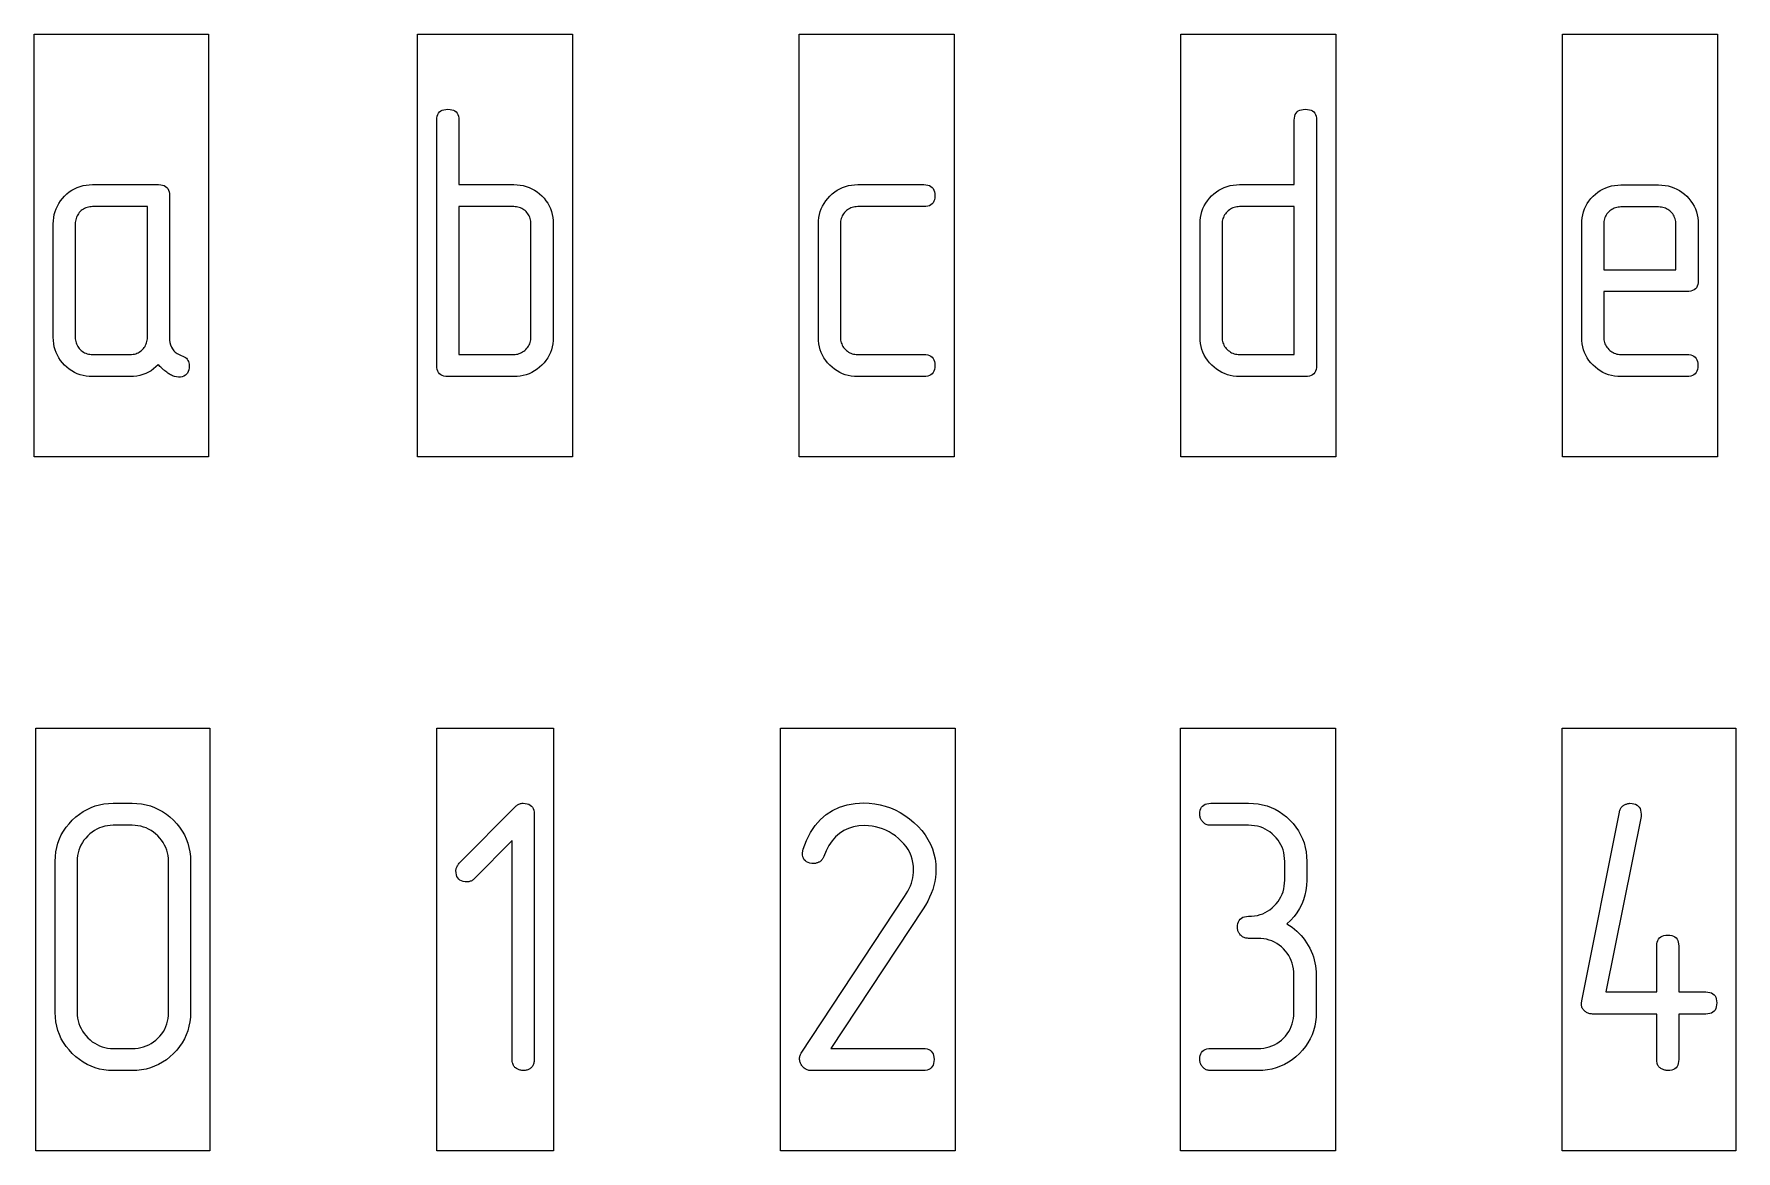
# Model space of a CAD drawing. Extents: x 0 to 347, y -110 to 9.
# Drawn here: x -0.1 to 44.18, y -74.3 to -45.25 of the extents above; entities that cross this region are included whole.
import ezdxf

# ---------------------------------------------------------------- set-up
doc = ezdxf.new("R2010")
doc.units = 0
for name, color, linetype in [('GOST_DIGIT', 3, 'CONTINUOUS'), ('GOST_FRAME', 4, 'CONTINUOUS'), ('GOST_LAT_LOW', 6, 'CONTINUOUS')]:
    doc.layers.add(name, color=color, linetype=linetype)

msp = doc.modelspace()

# ---------------------------------------------------------------- linework, layer by layer
at = {"layer": 'GOST_DIGIT'}
for points in [[(2.4502, -72.2126), (1.9601, -72.2126), (1.8373, -72.2082), (1.7181, -72.1949), (1.6025, -72.1726), (1.4904, -72.1415), (1.3819, -72.1015), (1.2769, -72.0527), (1.1755, -71.9949), (1.0777, -71.9282), (0.9835, -71.8527), (0.8929, -71.7683), (0.8084, -71.6776), (0.7329, -71.5834), (0.6662, -71.4856), (0.6085, -71.3842), (0.5596, -71.2793), (0.5196, -71.1708), (0.4885, -71.0587), (0.4663, -70.943), (0.4529, -70.8238), (0.4485, -70.701), (0.4485, -66.7724), (0.4529, -66.6481), (0.4663, -66.5276), (0.4885, -66.4109), (0.5196, -66.298), (0.5596, -66.189), (0.6085, -66.0837), (0.6662, -65.9823), (0.7329, -65.8847), (0.8084, -65.7909), (0.8929, -65.701), (0.9835, -65.6174), (1.0777, -65.5425), (1.1755, -65.4765), (1.2769, -65.4193), (1.3819, -65.3708), (1.4904, -65.3312), (1.6025, -65.3004), (1.7181, -65.2784), (1.8373, -65.2652), (1.9601, -65.2608), (2.4502, -65.2608), (2.5745, -65.2652), (2.6952, -65.2784), (2.8121, -65.3004), (2.9252, -65.3312), (3.0347, -65.3708), (3.1404, -65.4193), (3.2423, -65.4765), (3.3405, -65.5425), (3.435, -65.6174), (3.5257, -65.701), (3.6102, -65.7909), (3.6857, -65.8847), (3.7524, -65.9823), (3.8101, -66.0837), (3.859, -66.189), (3.899, -66.298), (3.9301, -66.4109), (3.9523, -66.5276), (3.9657, -66.6481), (3.9701, -66.7724), (3.9701, -70.701), (3.9657, -70.8253), (3.9523, -70.9458), (3.9301, -71.0625), (3.899, -71.1754), (3.859, -71.2845), (3.8101, -71.3897), (3.7524, -71.4911), (3.6857, -71.5887), (3.6102, -71.6825), (3.5257, -71.7724), (3.435, -71.8561), (3.3405, -71.9309), (3.2423, -71.9969), (3.1404, -72.0542), (3.0347, -72.1026), (2.9252, -72.1422), (2.8121, -72.173), (2.6952, -72.195), (2.5745, -72.2082)], [(12.6279, -72.2126), (12.6065, -72.212), (12.5854, -72.21), (12.5646, -72.2066), (12.5442, -72.202), (12.5241, -72.196), (12.5043, -72.1887), (12.4849, -72.1801), (12.4658, -72.1701), (12.447, -72.1588), (12.4286, -72.1462), (12.4112, -72.132), (12.3957, -72.1159), (12.382, -72.0981), (12.3701, -72.0784), (12.36, -72.0569), (12.3518, -72.0336), (12.3454, -72.0084), (12.3409, -71.9814), (12.3381, -71.9526), (12.3372, -71.9219), (12.3372, -66.2326), (11.3571, -67.2209), (11.3403, -67.2367), (11.3229, -67.2508), (11.3051, -67.2633), (11.2867, -67.2741), (11.2679, -67.2832), (11.2485, -67.2907), (11.2287, -67.2965), (11.2083, -67.3007), (11.1875, -67.3032), (11.1661, -67.304), (11.1109, -67.3011), (11.0615, -67.2924), (11.0179, -67.2778), (10.9801, -67.2575), (10.9481, -67.2313), (10.9219, -67.1993), (10.9016, -67.1615), (10.887, -67.1179), (10.8783, -67.0685), (10.8754, -67.0133), (10.8762, -66.9949), (10.8787, -66.9764), (10.8829, -66.9577), (10.8887, -66.9389), (10.8962, -66.9199), (10.9053, -66.9007), (10.9161, -66.8813), (10.9286, -66.8618), (10.9427, -66.8421), (10.9585, -66.8223), (12.4286, -65.3439), (12.4439, -65.3281), (12.4601, -65.314), (12.4772, -65.3015), (12.495, -65.2907), (12.5137, -65.2816), (12.5332, -65.2741), (12.5536, -65.2683), (12.5748, -65.2641), (12.5968, -65.2616), (12.6196, -65.2608), (12.6748, -65.2636), (12.7243, -65.2721), (12.7679, -65.2862), (12.8056, -65.306), (12.8376, -65.3314), (12.8638, -65.3625), (12.8841, -65.3992), (12.8987, -65.4415), (12.9074, -65.4895), (12.9103, -65.5432), (12.9103, -71.9219), (12.9095, -71.9495), (12.9071, -71.9757), (12.9032, -72.0007), (12.8977, -72.0243), (12.8906, -72.0465), (12.8819, -72.0674), (12.8716, -72.087), (12.8598, -72.1053), (12.8464, -72.1223), (12.8314, -72.1379), (12.8152, -72.1521), (12.798, -72.1648), (12.7799, -72.176), (12.761, -72.1857), (12.7411, -72.1939), (12.7203, -72.2007), (12.6985, -72.2059), (12.6759, -72.2096), (12.6524, -72.2119)], [(23.0299, -68.01), (20.6296, -71.6395), (23.0299, -71.6395), (23.0836, -71.6424), (23.1316, -71.6508), (23.1739, -71.665), (23.2106, -71.6847), (23.2417, -71.7101), (23.2671, -71.7412), (23.2869, -71.7779), (23.301, -71.8203), (23.3095, -71.8683), (23.3123, -71.9219), (23.3095, -71.9772), (23.301, -72.0266), (23.2869, -72.0702), (23.2671, -72.108), (23.2417, -72.14), (23.2106, -72.1661), (23.1739, -72.1865), (23.1316, -72.201), (23.0836, -72.2097), (23.0299, -72.2126), (20.098, -72.2126), (20.0766, -72.2117), (20.0556, -72.2088), (20.0351, -72.204), (20.015, -72.1973), (19.9952, -72.1887), (19.9759, -72.1782), (19.957, -72.1658), (19.9385, -72.1515), (19.9205, -72.1353), (19.9028, -72.1171), (19.8863, -72.0978), (19.8714, -72.0781), (19.8583, -72.0579), (19.847, -72.0374), (19.8374, -72.0164), (19.8296, -71.995), (19.8235, -71.9732), (19.8191, -71.951), (19.8165, -71.9284), (19.8156, -71.9053), (19.816, -71.8904), (19.8173, -71.8757), (19.8194, -71.8612), (19.8223, -71.8468), (19.826, -71.8326), (19.8306, -71.8186), (19.836, -71.8047), (19.8422, -71.791), (19.8493, -71.7775), (19.8571, -71.7641), (22.5482, -67.686), (22.5924, -67.6178), (22.6319, -67.5492), (22.6668, -67.4802), (22.697, -67.411), (22.7226, -67.3414), (22.7435, -67.2714), (22.7598, -67.2012), (22.7714, -67.1306), (22.7784, -67.0596), (22.7807, -66.9884), (22.7768, -66.8935), (22.765, -66.8017), (22.7452, -66.7128), (22.7176, -66.6269), (22.6821, -66.544), (22.6387, -66.4641), (22.5874, -66.3872), (22.5282, -66.3133), (22.4612, -66.2424), (22.3862, -66.1744), (22.3064, -66.1113), (22.2249, -66.0548), (22.1417, -66.005), (22.0566, -65.9618), (21.9699, -65.9252), (21.8814, -65.8953), (21.7912, -65.8721), (21.6992, -65.8555), (21.6054, -65.8455), (21.51, -65.8422), (21.3588, -65.8502), (21.2176, -65.8744), (21.0864, -65.9147), (20.9651, -65.9711), (20.8538, -66.0436), (20.7525, -66.1322), (20.6611, -66.237), (20.5797, -66.3578), (20.5083, -66.4948), (20.4468, -66.6478), (20.4399, -66.664), (20.4324, -66.6794), (20.4243, -66.6939), (20.4156, -66.7076), (20.4064, -66.7205), (20.3965, -66.7326), (20.3861, -66.7438), (20.3751, -66.7542), (20.3635, -66.7637), (20.3513, -66.7724), (20.3385, -66.7805), (20.3249, -66.788), (20.3106, -66.7951), (20.2955, -66.8017), (20.2797, -66.8077), (20.2631, -66.8133), (20.2458, -66.8184), (20.2277, -66.8229), (20.2089, -66.827), (20.1894, -66.8306), (20.1326, -66.8277), (20.0817, -66.8193), (20.0369, -66.8051), (19.998, -66.7854), (19.9651, -66.76), (19.9382, -66.7289), (19.9173, -66.6922), (19.9023, -66.6498), (19.8934, -66.6018), (19.8904, -66.5482), (19.907, -66.4568), (19.9975, -66.228), (20.103, -66.0233), (20.2234, -65.8426), (20.3588, -65.686), (20.5091, -65.5536), (20.6744, -65.4452), (20.8547, -65.3609), (21.0498, -65.3007), (21.26, -65.2645), (21.485, -65.2525), (21.6297, -65.2576), (21.7711, -65.2728), (21.9094, -65.2981), (22.0445, -65.3336), (22.1765, -65.3792), (22.3053, -65.4349), (22.431, -65.5007), (22.5535, -65.5767), (22.6728, -65.6629), (22.789, -65.7591), (22.8979, -65.8626), (22.9953, -65.9704), (23.0813, -66.0826), (23.1558, -66.199), (23.2189, -66.3198), (23.2704, -66.4449), (23.3105, -66.5743), (23.3392, -66.708), (23.3564, -66.846), (23.3621, -66.9884), (23.3588, -67.0913), (23.3488, -67.194), (23.3322, -67.2966), (23.309, -67.399), (23.2791, -67.5012), (23.2425, -67.6033), (23.1993, -67.7052), (23.1495, -67.807), (23.093, -67.9086)], [(31.7375, -72.2126), (30.5166, -72.2126), (30.4906, -72.2118), (30.4656, -72.2091), (30.4417, -72.2048), (30.4189, -72.1987), (30.3972, -72.1908), (30.3766, -72.1812), (30.357, -72.1699), (30.3385, -72.1568), (30.3211, -72.142), (30.3048, -72.1254), (30.2898, -72.1077), (30.2764, -72.0894), (30.2646, -72.0705), (30.2543, -72.051), (30.2456, -72.0309), (30.2385, -72.0103), (30.233, -71.9891), (30.2291, -71.9673), (30.2267, -71.9449), (30.2259, -71.9219), (30.2288, -71.8683), (30.2375, -71.8203), (30.2521, -71.7779), (30.2724, -71.7412), (30.2986, -71.7101), (30.3306, -71.6847), (30.3684, -71.665), (30.412, -71.6508), (30.4614, -71.6424), (30.5166, -71.6395), (31.7375, -71.6395), (31.816, -71.6368), (31.8919, -71.6287), (31.9652, -71.6152), (32.0359, -71.5963), (32.104, -71.5721), (32.1696, -71.5424), (32.2326, -71.5073), (32.293, -71.4668), (32.3509, -71.4209), (32.4061, -71.3696), (32.4574, -71.3143), (32.5033, -71.2565), (32.5438, -71.1961), (32.5789, -71.1331), (32.6086, -71.0675), (32.6329, -70.9993), (32.6518, -70.9286), (32.6653, -70.8553), (32.6734, -70.7794), (32.6761, -70.701), (32.6761, -69.7209), (32.6734, -69.6424), (32.6653, -69.5664), (32.6518, -69.4929), (32.6329, -69.4219), (32.6086, -69.3534), (32.5789, -69.2874), (32.5438, -69.2238), (32.5033, -69.1628), (32.4574, -69.1042), (32.4061, -69.0482), (32.3509, -68.9961), (32.293, -68.9495), (32.2326, -68.9084), (32.1696, -68.8728), (32.104, -68.8426), (32.0359, -68.8179), (31.9652, -68.7988), (31.8919, -68.785), (31.816, -68.7768), (31.7375, -68.7741), (31.4967, -68.7741), (31.4706, -68.7732), (31.4457, -68.7706), (31.4218, -68.7662), (31.399, -68.7601), (31.3773, -68.7523), (31.3566, -68.7427), (31.3371, -68.7314), (31.3186, -68.7183), (31.3012, -68.7034), (31.2849, -68.6869), (31.2699, -68.6692), (31.2565, -68.6512), (31.2446, -68.6327), (31.2344, -68.6138), (31.2257, -68.5945), (31.2186, -68.5748), (31.2131, -68.5546), (31.2091, -68.5341), (31.2068, -68.5131), (31.206, -68.4917), (31.2089, -68.4365), (31.2176, -68.387), (31.2321, -68.3434), (31.2525, -68.3056), (31.2787, -68.2737), (31.3106, -68.2475), (31.3484, -68.2272), (31.392, -68.2126), (31.4414, -68.2039), (31.4967, -68.201), (31.5751, -68.1983), (31.651, -68.1902), (31.7243, -68.1767), (31.795, -68.1578), (31.8632, -68.1335), (31.9287, -68.1038), (31.9917, -68.0687), (32.0522, -68.0282), (32.11, -67.9824), (32.1653, -67.9311), (32.2166, -67.8758), (32.2625, -67.8179), (32.3029, -67.7575), (32.338, -67.6945), (32.3677, -67.6289), (32.392, -67.5608), (32.4109, -67.4901), (32.4244, -67.4168), (32.4325, -67.3409), (32.4352, -67.2625), (32.4352, -66.7724), (32.4325, -66.694), (32.4244, -66.6181), (32.4109, -66.5448), (32.392, -66.4741), (32.3677, -66.4059), (32.338, -66.3404), (32.3029, -66.2774), (32.2625, -66.2169), (32.2166, -66.1591), (32.1653, -66.1038), (32.11, -66.0525), (32.0522, -66.0066), (31.9917, -65.9662), (31.9287, -65.9311), (31.8632, -65.9014), (31.795, -65.8771), (31.7243, -65.8582), (31.651, -65.8447), (31.5751, -65.8366), (31.4967, -65.8339), (30.5166, -65.8339), (30.4906, -65.833), (30.4656, -65.8304), (30.4417, -65.826), (30.4189, -65.8199), (30.3972, -65.8121), (30.3766, -65.8025), (30.357, -65.7912), (30.3385, -65.7781), (30.3211, -65.7632), (30.3048, -65.7467), (30.2898, -65.7289), (30.2764, -65.7106), (30.2646, -65.6917), (30.2543, -65.6723), (30.2456, -65.6522), (30.2385, -65.6316), (30.233, -65.6103), (30.2291, -65.5885), (30.2267, -65.5662), (30.2259, -65.5432), (30.2288, -65.4895), (30.2375, -65.4415), (30.2521, -65.3992), (30.2724, -65.3625), (30.2986, -65.3314), (30.3306, -65.306), (30.3684, -65.2862), (30.412, -65.2721), (30.4614, -65.2636), (30.5166, -65.2608), (31.4967, -65.2608), (31.6225, -65.2652), (31.7444, -65.2782), (31.8621, -65.3), (31.9757, -65.3306), (32.0853, -65.3698), (32.1909, -65.4178), (32.2923, -65.4745), (32.3897, -65.5399), (32.483, -65.614), (32.5723, -65.6968), (32.6551, -65.7861), (32.7292, -65.8794), (32.7946, -65.9768), (32.8513, -66.0782), (32.8993, -66.1838), (32.9385, -66.2934), (32.9691, -66.407), (32.9909, -66.5248), (33.0039, -66.6466), (33.0083, -66.7724), (33.0083, -67.2625), (33.0032, -67.3964), (32.9877, -67.5259), (32.962, -67.6509), (32.9259, -67.7714), (32.8796, -67.8875), (32.8229, -67.999), (32.756, -68.1061), (32.6787, -68.2086), (32.5912, -68.3067), (32.4934, -68.4003), (32.5617, -68.4418), (32.6272, -68.4865), (32.69, -68.5345), (32.7498, -68.5857), (32.8069, -68.6402), (32.8611, -68.6978), (32.9125, -68.7588), (32.9611, -68.8229), (33.0069, -68.8903), (33.0498, -68.961), (33.0893, -69.0336), (33.1246, -69.107), (33.1557, -69.1811), (33.1827, -69.256), (33.2056, -69.3316), (33.2243, -69.408), (33.2388, -69.4851), (33.2492, -69.563), (33.2554, -69.6416), (33.2575, -69.7209), (33.2575, -70.701), (33.2531, -70.8253), (33.2399, -70.9458), (33.2179, -71.0625), (33.187, -71.1754), (33.1474, -71.2845), (33.099, -71.3897), (33.0418, -71.4911), (32.9757, -71.5887), (32.9009, -71.6825), (32.8173, -71.7724), (32.7272, -71.8561), (32.6332, -71.9309), (32.5352, -71.9969), (32.4332, -72.0542), (32.3272, -72.1026), (32.2173, -72.1422), (32.1033, -72.173), (31.9854, -72.195), (31.8635, -72.2082)], [(43.3937, -70.7425), (42.6877, -70.7425), (42.6877, -71.9219), (42.6849, -71.9772), (42.6764, -72.0266), (42.6623, -72.0702), (42.6425, -72.108), (42.6171, -72.14), (42.586, -72.1661), (42.5493, -72.1865), (42.507, -72.201), (42.459, -72.2097), (42.4053, -72.2126), (42.3839, -72.212), (42.3628, -72.21), (42.342, -72.2066), (42.3216, -72.202), (42.3015, -72.196), (42.2817, -72.1887), (42.2623, -72.1801), (42.2432, -72.1701), (42.2244, -72.1588), (42.206, -72.1462), (42.1886, -72.132), (42.1731, -72.1159), (42.1594, -72.0981), (42.1475, -72.0784), (42.1375, -72.0569), (42.1292, -72.0336), (42.1228, -72.0084), (42.1183, -71.9814), (42.1155, -71.9526), (42.1146, -71.9219), (42.1146, -70.7425), (40.4452, -70.7425), (40.4206, -70.7417), (40.3968, -70.7392), (40.3738, -70.735), (40.3515, -70.7292), (40.3299, -70.7218), (40.3091, -70.7126), (40.2891, -70.7018), (40.2698, -70.6894), (40.2512, -70.6752), (40.2334, -70.6595), (40.2169, -70.6425), (40.2023, -70.6249), (40.1897, -70.6066), (40.1789, -70.5877), (40.1701, -70.5681), (40.1631, -70.5478), (40.1581, -70.5269), (40.155, -70.5053), (40.1538, -70.4831), (40.1545, -70.4601), (40.1628, -70.402), (41.1429, -65.4934), (41.1484, -65.4692), (41.155, -65.4465), (41.1627, -65.4253), (41.1714, -65.4056), (41.1813, -65.3875), (41.1922, -65.3708), (41.2042, -65.3556), (41.2173, -65.3419), (41.2314, -65.3297), (41.2467, -65.3189), (41.2626, -65.3094), (41.2787, -65.3007), (41.2951, -65.2928), (41.3118, -65.2857), (41.3287, -65.2795), (41.3458, -65.2741), (41.3632, -65.2695), (41.3809, -65.2658), (41.3988, -65.2629), (41.4169, -65.2608), (41.4722, -65.2636), (41.5216, -65.2721), (41.5652, -65.2862), (41.603, -65.306), (41.635, -65.3314), (41.6611, -65.3625), (41.6815, -65.3992), (41.696, -65.4415), (41.7047, -65.4895), (41.7076, -65.5432), (41.7076, -65.6013), (40.794, -70.1694), (42.1146, -70.1694), (42.1146, -68.9734), (42.1175, -68.9198), (42.1262, -68.8718), (42.1408, -68.8294), (42.1611, -68.7927), (42.1873, -68.7616), (42.2193, -68.7362), (42.2571, -68.7164), (42.3007, -68.7023), (42.3501, -68.6939), (42.4053, -68.691), (42.459, -68.6939), (42.507, -68.7023), (42.5493, -68.7164), (42.586, -68.7362), (42.6171, -68.7616), (42.6425, -68.7927), (42.6623, -68.8294), (42.6764, -68.8718), (42.6849, -68.9198), (42.6877, -68.9734), (42.6877, -70.1694), (43.3937, -70.1694), (43.4473, -70.1723), (43.4953, -70.1807), (43.5377, -70.1949), (43.5744, -70.2146), (43.6055, -70.24), (43.6309, -70.2711), (43.6507, -70.3078), (43.6648, -70.3502), (43.6733, -70.3982), (43.6761, -70.4518), (43.6733, -70.5071), (43.6648, -70.5565), (43.6507, -70.6001), (43.6309, -70.6379), (43.6055, -70.6699), (43.5744, -70.696), (43.5377, -70.7164), (43.4953, -70.7309), (43.4473, -70.7396)], [(3.397, -66.7724), (3.3942, -66.6955), (3.3859, -66.6209), (3.372, -66.5487), (3.3525, -66.4787), (3.3275, -66.4111), (3.2968, -66.3458), (3.2607, -66.2829), (3.2189, -66.2223), (3.1716, -66.164), (3.1188, -66.108), (3.062, -66.0559), (3.003, -66.0093), (2.9417, -65.9682), (2.8782, -65.9326), (2.8125, -65.9024), (2.7445, -65.8777), (2.6743, -65.8586), (2.6018, -65.8449), (2.5271, -65.8366), (2.4502, -65.8339), (1.9601, -65.8339), (1.8832, -65.8366), (1.8086, -65.8449), (1.7364, -65.8586), (1.6664, -65.8777), (1.5988, -65.9024), (1.5336, -65.9326), (1.4706, -65.9682), (1.41, -66.0093), (1.3517, -66.0559), (1.2957, -66.108), (1.2436, -66.164), (1.197, -66.2223), (1.1559, -66.2829), (1.1203, -66.3458), (1.0901, -66.4111), (1.0654, -66.4787), (1.0463, -66.5487), (1.0326, -66.6209), (1.0243, -66.6955), (1.0216, -66.7724), (1.0216, -70.701), (1.0244, -70.7764), (1.0327, -70.8497), (1.0466, -70.9209), (1.0661, -70.99), (1.0912, -71.0571), (1.1218, -71.1221), (1.1579, -71.185), (1.1997, -71.2458), (1.247, -71.3046), (1.2998, -71.3613), (1.3565, -71.4142), (1.4153, -71.4615), (1.4761, -71.5032), (1.539, -71.5394), (1.604, -71.57), (1.6711, -71.595), (1.7402, -71.6145), (1.8115, -71.6284), (1.8848, -71.6368), (1.9601, -71.6395), (2.4502, -71.6395), (2.5287, -71.6368), (2.6047, -71.6287), (2.6782, -71.6152), (2.7492, -71.5963), (2.8177, -71.5721), (2.8837, -71.5424), (2.9473, -71.5073), (3.0083, -71.4668), (3.0669, -71.4209), (3.1229, -71.3696), (3.175, -71.3143), (3.2216, -71.2565), (3.2627, -71.1961), (3.2983, -71.1331), (3.3285, -71.0675), (3.3532, -70.9993), (3.3723, -70.9286), (3.386, -70.8553), (3.3943, -70.7794), (3.397, -70.701)]]:
    msp.add_lwpolyline(points, close=True, dxfattribs=at)
at = {"layer": 'GOST_FRAME'}
for points in [[(-0.1013, -45.2511), (4.4369, -45.2511), (4.4369, -56.2511), (-0.1013, -56.2511)], [(9.8771, -45.2511), (13.9086, -45.2511), (13.9086, -56.2511), (9.8771, -56.2511)], [(19.8056, -45.2511), (23.8372, -45.2511), (23.8372, -56.2511), (19.8056, -56.2511)], [(29.7342, -45.2511), (33.7658, -45.2511), (33.7658, -56.2511), (29.7342, -56.2511)], [(39.6628, -45.2511), (43.6944, -45.2511), (43.6944, -56.2511), (39.6628, -56.2511)], [(-0.0515, -63.3043), (4.4701, -63.3043), (4.4701, -74.3043), (-0.0515, -74.3043)], [(10.3754, -63.3043), (13.4103, -63.3043), (13.4103, -74.3043), (10.3754, -74.3043)], [(19.3156, -63.3043), (23.8621, -63.3043), (23.8621, -74.3043), (19.3156, -74.3043)], [(29.7259, -63.3043), (33.7575, -63.3043), (33.7575, -74.3043), (29.7259, -74.3043)], [(39.6538, -63.3043), (44.1761, -63.3043), (44.1761, -74.3043), (39.6538, -74.3043)]]:
    msp.add_lwpolyline(points, close=True, dxfattribs=at)
at = {"layer": 'GOST_LAT_LOW'}
for points in [[(12.3787, -54.1595), (10.6678, -54.1595), (10.6125, -54.1566), (10.5631, -54.1478), (10.5195, -54.1333), (10.4817, -54.113), (10.4498, -54.0868), (10.4236, -54.0548), (10.4032, -54.017), (10.3887, -53.9734), (10.38, -53.924), (10.3771, -53.8688), (10.3771, -47.49), (10.38, -47.4364), (10.3887, -47.3884), (10.4032, -47.346), (10.4236, -47.3093), (10.4498, -47.2782), (10.4817, -47.2528), (10.5195, -47.2331), (10.5631, -47.2189), (10.6125, -47.2105), (10.6678, -47.2076), (10.7214, -47.2105), (10.7694, -47.2189), (10.8118, -47.2331), (10.8485, -47.2528), (10.8796, -47.2782), (10.905, -47.3093), (10.9248, -47.346), (10.9389, -47.3884), (10.9473, -47.4364), (10.9502, -47.49), (10.9502, -49.1678), (12.3787, -49.1678), (12.4638, -49.1707), (12.5462, -49.1796), (12.6259, -49.1943), (12.703, -49.215), (12.7774, -49.2415), (12.8492, -49.2739), (12.9183, -49.3123), (12.9847, -49.3565), (13.0485, -49.4066), (13.1096, -49.4626), (13.1664, -49.523), (13.2173, -49.586), (13.2621, -49.6519), (13.301, -49.7204), (13.3339, -49.7917), (13.3608, -49.8658), (13.3817, -49.9426), (13.3967, -50.0221), (13.4056, -50.1044), (13.4086, -50.1894), (13.4086, -53.1379), (13.4056, -53.2229), (13.3967, -53.3051), (13.3817, -53.3847), (13.3608, -53.4615), (13.3339, -53.5355), (13.301, -53.6068), (13.2621, -53.6754), (13.2173, -53.7412), (13.1664, -53.8043), (13.1096, -53.8646), (13.0485, -53.9206), (12.9847, -53.9708), (12.9183, -54.015), (12.8492, -54.0533), (12.7774, -54.0858), (12.703, -54.1123), (12.6259, -54.1329), (12.5462, -54.1477), (12.4638, -54.1565)], [(32.9751, -54.1595), (31.2641, -54.1595), (31.1806, -54.1565), (31.0995, -54.1475), (31.0208, -54.1326), (30.9445, -54.1116), (30.8706, -54.0847), (30.7992, -54.0518), (30.7301, -54.013), (30.6635, -53.9681), (30.5992, -53.9173), (30.5374, -53.8605), (30.4798, -53.7994), (30.4282, -53.7359), (30.3828, -53.6699), (30.3434, -53.6013), (30.31, -53.5303), (30.2827, -53.4568), (30.2615, -53.3808), (30.2463, -53.3023), (30.2373, -53.2213), (30.2342, -53.1379), (30.2342, -50.1894), (30.2372, -50.1044), (30.2462, -50.0221), (30.2611, -49.9426), (30.2821, -49.8658), (30.309, -49.7917), (30.3419, -49.7204), (30.3807, -49.6519), (30.4256, -49.586), (30.4764, -49.523), (30.5332, -49.4626), (30.5944, -49.4066), (30.6581, -49.3565), (30.7246, -49.3123), (30.7937, -49.2739), (30.8654, -49.2415), (30.9399, -49.215), (31.0169, -49.1943), (31.0967, -49.1796), (31.1791, -49.1707), (31.2641, -49.1678), (32.6844, -49.1678), (32.6844, -47.49), (32.6873, -47.4364), (32.696, -47.3884), (32.7105, -47.346), (32.7309, -47.3093), (32.7571, -47.2782), (32.789, -47.2528), (32.8268, -47.2331), (32.8704, -47.2189), (32.9199, -47.2105), (32.9751, -47.2076), (33.0303, -47.2105), (33.0797, -47.2189), (33.1233, -47.2331), (33.1611, -47.2528), (33.1931, -47.2782), (33.2193, -47.3093), (33.2396, -47.346), (33.2542, -47.3884), (33.2629, -47.4364), (33.2658, -47.49), (33.2658, -53.8688), (33.2629, -53.924), (33.2542, -53.9734), (33.2396, -54.017), (33.2193, -54.0548), (33.1931, -54.0868), (33.1611, -54.113), (33.1233, -54.1333), (33.0797, -54.1478), (33.0303, -54.1566)], [(3.6545, -54.1761), (3.5548, -54.1595), (3.5284, -54.1505), (3.5023, -54.1402), (3.4766, -54.1286), (3.4512, -54.1156), (3.4261, -54.1013), (3.4013, -54.0857), (3.3769, -54.0688), (3.3528, -54.0505), (3.3291, -54.0309), (3.3056, -54.01), (3.2934, -54.0024), (3.2801, -53.993), (3.2655, -53.9818), (3.2498, -53.9688), (3.233, -53.9539), (3.215, -53.9372), (3.1958, -53.9187), (3.1754, -53.8983), (3.1539, -53.8762), (3.1312, -53.8522), (3.0716, -53.9105), (3.009, -53.9628), (2.9434, -54.0089), (2.8748, -54.0488), (2.8032, -54.0826), (2.7286, -54.1103), (2.651, -54.1318), (2.5704, -54.1472), (2.4869, -54.1564), (2.4003, -54.1595), (1.4203, -54.1595), (1.3353, -54.1565), (1.253, -54.1477), (1.1735, -54.1329), (1.0967, -54.1123), (1.0226, -54.0858), (0.9513, -54.0533), (0.8828, -54.015), (0.8169, -53.9708), (0.7539, -53.9206), (0.6935, -53.8646), (0.6375, -53.8043), (0.5874, -53.7412), (0.5431, -53.6754), (0.5048, -53.6068), (0.4724, -53.5355), (0.4458, -53.4615), (0.4252, -53.3847), (0.4105, -53.3051), (0.4016, -53.2229), (0.3987, -53.1379), (0.3987, -50.1894), (0.4016, -50.1059), (0.4105, -50.0249), (0.4252, -49.9464), (0.4458, -49.8704), (0.4724, -49.7969), (0.5048, -49.7259), (0.5431, -49.6574), (0.5874, -49.5914), (0.6375, -49.5278), (0.6935, -49.4668), (0.7539, -49.41), (0.8169, -49.3591), (0.8828, -49.3143), (0.9513, -49.2754), (1.0226, -49.2425), (1.0967, -49.2156), (1.1735, -49.1947), (1.253, -49.1797), (1.3353, -49.1708), (1.4203, -49.1678), (3.1395, -49.1678), (3.1932, -49.1707), (3.2412, -49.1794), (3.2836, -49.1939), (3.3203, -49.2143), (3.3513, -49.2404), (3.3767, -49.2724), (3.3965, -49.3102), (3.4106, -49.3538), (3.4191, -49.4032), (3.4219, -49.4585), (3.4219, -53.1379), (3.425, -53.2099), (3.4342, -53.2764), (3.4496, -53.3375), (3.4711, -53.393), (3.4988, -53.4431), (3.5326, -53.4877), (3.5725, -53.5268), (3.6186, -53.5605), (3.6708, -53.5886), (3.7292, -53.6113), (3.7687, -53.6259), (3.804, -53.6432), (3.8351, -53.6631), (3.8621, -53.6857), (3.885, -53.711), (3.9037, -53.7389), (3.9182, -53.7694), (3.9286, -53.8027), (3.9348, -53.8385), (3.9369, -53.8771), (3.9341, -53.9339), (3.9256, -53.9847), (3.9115, -54.0296), (3.8917, -54.0684), (3.8663, -54.1013), (3.8352, -54.1282), (3.7985, -54.1492), (3.7561, -54.1641), (3.7081, -54.1731)], [(23.0465, -54.1595), (21.3272, -54.1595), (21.2422, -54.1565), (21.16, -54.1477), (21.0804, -54.1329), (21.0037, -54.1123), (20.9296, -54.0858), (20.8583, -54.0533), (20.7897, -54.015), (20.7239, -53.9708), (20.6608, -53.9206), (20.6005, -53.8646), (20.5445, -53.8043), (20.4944, -53.7412), (20.4501, -53.6754), (20.4118, -53.6068), (20.3794, -53.5355), (20.3528, -53.4615), (20.3322, -53.3847), (20.3174, -53.3051), (20.3086, -53.2229), (20.3056, -53.1379), (20.3056, -50.1894), (20.3086, -50.1059), (20.3176, -50.0249), (20.3326, -49.9464), (20.3535, -49.8704), (20.3804, -49.7969), (20.4133, -49.7259), (20.4522, -49.6574), (20.497, -49.5914), (20.5478, -49.5278), (20.6047, -49.4668), (20.6657, -49.41), (20.7292, -49.3591), (20.7953, -49.3143), (20.8638, -49.2754), (20.9348, -49.2425), (21.0083, -49.2156), (21.0843, -49.1947), (21.1628, -49.1797), (21.2438, -49.1708), (21.3272, -49.1678), (23.0465, -49.1678), (23.1017, -49.1707), (23.1512, -49.1794), (23.1948, -49.1939), (23.2326, -49.2143), (23.2645, -49.2404), (23.2907, -49.2724), (23.311, -49.3102), (23.3256, -49.3538), (23.3343, -49.4032), (23.3372, -49.4585), (23.3343, -49.5121), (23.3256, -49.5601), (23.311, -49.6025), (23.2907, -49.6392), (23.2645, -49.6703), (23.2326, -49.6957), (23.1948, -49.7154), (23.1512, -49.7296), (23.1017, -49.738), (23.0465, -49.7409), (21.3272, -49.7409), (21.2897, -49.7422), (21.2533, -49.746), (21.2182, -49.7525), (21.1844, -49.7615), (21.1518, -49.773), (21.1204, -49.7872), (21.0903, -49.8039), (21.0615, -49.8233), (21.0338, -49.8451), (21.0075, -49.8696), (20.983, -49.896), (20.9611, -49.9236), (20.9418, -49.9525), (20.9251, -49.9826), (20.9109, -50.0139), (20.8993, -50.0465), (20.8903, -50.0804), (20.8839, -50.1154), (20.88, -50.1518), (20.8787, -50.1894), (20.8787, -53.1379), (20.88, -53.1755), (20.8839, -53.2118), (20.8903, -53.2469), (20.8993, -53.2807), (20.9109, -53.3133), (20.9251, -53.3447), (20.9418, -53.3748), (20.9611, -53.4037), (20.983, -53.4313), (21.0075, -53.4576), (21.0338, -53.4821), (21.0615, -53.504), (21.0903, -53.5233), (21.1204, -53.54), (21.1518, -53.5542), (21.1844, -53.5658), (21.2182, -53.5748), (21.2533, -53.5812), (21.2897, -53.5851), (21.3272, -53.5864), (23.0465, -53.5864), (23.1017, -53.5892), (23.1512, -53.5977), (23.1948, -53.6118), (23.2326, -53.6316), (23.2645, -53.657), (23.2907, -53.688), (23.311, -53.7248), (23.3256, -53.7671), (23.3343, -53.8151), (23.3372, -53.8688), (23.3343, -53.924), (23.3256, -53.9734), (23.311, -54.017), (23.2907, -54.0548), (23.2645, -54.0868), (23.2326, -54.113), (23.1948, -54.1333), (23.1512, -54.1478), (23.1017, -54.1566)], [(42.8953, -51.9502), (40.7359, -51.9502), (40.7359, -53.1379), (40.7372, -53.1739), (40.741, -53.209), (40.7475, -53.243), (40.7565, -53.2761), (40.7681, -53.3081), (40.7822, -53.3392), (40.799, -53.3693), (40.8183, -53.3983), (40.8402, -53.4264), (40.8646, -53.4535), (40.891, -53.4787), (40.9186, -53.5013), (40.9475, -53.5213), (40.9776, -53.5385), (41.0089, -53.5532), (41.0415, -53.5651), (41.0754, -53.5744), (41.1105, -53.5811), (41.1468, -53.585), (41.1844, -53.5864), (42.8953, -53.5864), (42.9506, -53.5892), (43, -53.5977), (43.0436, -53.6118), (43.0814, -53.6316), (43.1134, -53.657), (43.1395, -53.688), (43.1599, -53.7248), (43.1744, -53.7671), (43.1831, -53.8151), (43.186, -53.8688), (43.1831, -53.924), (43.1744, -53.9734), (43.1599, -54.017), (43.1395, -54.0548), (43.1134, -54.0868), (43.0814, -54.113), (43.0436, -54.1333), (43, -54.1478), (42.9506, -54.1566), (42.8953, -54.1595), (41.1844, -54.1595), (41.0994, -54.1565), (41.0171, -54.1477), (40.9376, -54.1329), (40.8608, -54.1123), (40.7868, -54.0858), (40.7154, -54.0533), (40.6469, -54.015), (40.5811, -53.9708), (40.518, -53.9206), (40.4576, -53.8646), (40.4016, -53.8043), (40.3515, -53.7412), (40.3073, -53.6754), (40.2689, -53.6068), (40.2365, -53.5355), (40.21, -53.4615), (40.1893, -53.3847), (40.1746, -53.3051), (40.1657, -53.2229), (40.1628, -53.1379), (40.1628, -50.1977), (40.1657, -50.1127), (40.1746, -50.0304), (40.1893, -49.9509), (40.21, -49.8741), (40.2365, -49.8), (40.2689, -49.7287), (40.3073, -49.6602), (40.3515, -49.5944), (40.4016, -49.5313), (40.4576, -49.4709), (40.518, -49.4149), (40.5811, -49.3648), (40.6469, -49.3206), (40.7154, -49.2822), (40.7868, -49.2498), (40.8608, -49.2233), (40.9376, -49.2026), (41.0171, -49.1879), (41.0994, -49.179), (41.1844, -49.1761), (42.1645, -49.1761), (42.2495, -49.179), (42.3319, -49.1879), (42.4116, -49.2026), (42.4887, -49.2233), (42.5631, -49.2498), (42.6349, -49.2822), (42.704, -49.3206), (42.7704, -49.3648), (42.8342, -49.4149), (42.8953, -49.4709), (42.9522, -49.5313), (43.003, -49.5944), (43.0478, -49.6602), (43.0867, -49.7287), (43.1196, -49.8), (43.1465, -49.8741), (43.1674, -49.9509), (43.1824, -50.0304), (43.1914, -50.1127), (43.1944, -50.1977), (43.1944, -51.6678), (43.1914, -51.7214), (43.1824, -51.7694), (43.1674, -51.8118), (43.1465, -51.8485), (43.1196, -51.8796), (43.0867, -51.905), (43.0478, -51.9248), (43.003, -51.9389), (42.9522, -51.9473)], [(2.8488, -49.7409), (1.4203, -49.7409), (1.3827, -49.7422), (1.3463, -49.746), (1.3113, -49.7525), (1.2774, -49.7615), (1.2448, -49.773), (1.2135, -49.7872), (1.1833, -49.8039), (1.1545, -49.8233), (1.1269, -49.8451), (1.1005, -49.8696), (1.076, -49.896), (1.0542, -49.9236), (1.0348, -49.9525), (1.0181, -49.9826), (1.0039, -50.0139), (0.9924, -50.0465), (0.9833, -50.0804), (0.9769, -50.1154), (0.973, -50.1518), (0.9718, -50.1894), (0.9718, -53.1379), (0.973, -53.1755), (0.9769, -53.2118), (0.9833, -53.2469), (0.9924, -53.2807), (1.0039, -53.3133), (1.0181, -53.3447), (1.0348, -53.3748), (1.0542, -53.4037), (1.076, -53.4313), (1.1005, -53.4576), (1.1269, -53.4821), (1.1545, -53.504), (1.1833, -53.5233), (1.2135, -53.54), (1.2448, -53.5542), (1.2774, -53.5658), (1.3113, -53.5748), (1.3463, -53.5812), (1.3827, -53.5851), (1.4203, -53.5864), (2.4003, -53.5864), (2.4379, -53.5851), (2.4743, -53.5812), (2.5093, -53.5748), (2.5432, -53.5658), (2.5758, -53.5542), (2.6071, -53.54), (2.6373, -53.5233), (2.6661, -53.504), (2.6937, -53.4821), (2.7201, -53.4576), (2.7446, -53.4313), (2.7664, -53.4037), (2.7858, -53.3748), (2.8025, -53.3447), (2.8167, -53.3133), (2.8282, -53.2807), (2.8373, -53.2469), (2.8437, -53.2118), (2.8475, -53.1755), (2.8488, -53.1379)], [(12.8272, -50.1894), (12.826, -50.1518), (12.8221, -50.1154), (12.8157, -50.0804), (12.8066, -50.0465), (12.7951, -50.0139), (12.7809, -49.9826), (12.7642, -49.9525), (12.7449, -49.9236), (12.723, -49.896), (12.6985, -49.8696), (12.6721, -49.8451), (12.6445, -49.8233), (12.6157, -49.8039), (12.5855, -49.7872), (12.5542, -49.773), (12.5216, -49.7615), (12.4877, -49.7525), (12.4527, -49.746), (12.4163, -49.7422), (12.3787, -49.7409), (10.9502, -49.7409), (10.9502, -53.5864), (12.3787, -53.5864), (12.4148, -53.585), (12.4498, -53.5811), (12.4839, -53.5744), (12.5169, -53.5651), (12.549, -53.5532), (12.5801, -53.5385), (12.6101, -53.5213), (12.6392, -53.5013), (12.6673, -53.4787), (12.6944, -53.4535), (12.7196, -53.4264), (12.7422, -53.3983), (12.7621, -53.3693), (12.7794, -53.3392), (12.794, -53.3081), (12.806, -53.2761), (12.8153, -53.243), (12.8219, -53.209), (12.8259, -53.1739), (12.8272, -53.1379)], [(32.6844, -49.7409), (31.2641, -49.7409), (31.2265, -49.7422), (31.19, -49.7462), (31.1547, -49.7528), (31.1206, -49.7621), (31.0876, -49.7741), (31.0558, -49.7887), (31.0252, -49.806), (30.9957, -49.8259), (30.9674, -49.8485), (30.9402, -49.8738), (30.915, -49.9008), (30.8924, -49.9289), (30.8724, -49.958), (30.8551, -49.988), (30.8405, -50.0191), (30.8286, -50.0512), (30.8193, -50.0842), (30.8126, -50.1183), (30.8086, -50.1533), (30.8073, -50.1894), (30.8073, -53.1379), (30.8086, -53.1755), (30.8126, -53.2118), (30.8193, -53.2469), (30.8286, -53.2807), (30.8405, -53.3133), (30.8551, -53.3447), (30.8724, -53.3748), (30.8924, -53.4037), (30.915, -53.4313), (30.9402, -53.4576), (30.9674, -53.4821), (30.9957, -53.504), (31.0252, -53.5233), (31.0558, -53.54), (31.0876, -53.5542), (31.1206, -53.5658), (31.1547, -53.5748), (31.19, -53.5812), (31.2265, -53.5851), (31.2641, -53.5864), (32.6844, -53.5864)], [(42.613, -50.1977), (42.6117, -50.1601), (42.6078, -50.1238), (42.6014, -50.0887), (42.5924, -50.0548), (42.5808, -50.0222), (42.5666, -49.9909), (42.5499, -49.9608), (42.5306, -49.9319), (42.5087, -49.9043), (42.4842, -49.8779), (42.4578, -49.8534), (42.4302, -49.8316), (42.4014, -49.8123), (42.3713, -49.7955), (42.3399, -49.7814), (42.3073, -49.7698), (42.2735, -49.7608), (42.2384, -49.7543), (42.202, -49.7505), (42.1645, -49.7492), (41.1844, -49.7492), (41.1468, -49.7505), (41.1105, -49.7543), (41.0754, -49.7608), (41.0415, -49.7698), (41.0089, -49.7814), (40.9776, -49.7955), (40.9475, -49.8123), (40.9186, -49.8316), (40.891, -49.8534), (40.8646, -49.8779), (40.8402, -49.9043), (40.8183, -49.9319), (40.799, -49.9608), (40.7822, -49.9909), (40.7681, -50.0222), (40.7565, -50.0548), (40.7475, -50.0887), (40.741, -50.1238), (40.7372, -50.1601), (40.7359, -50.1977), (40.7359, -51.3854), (42.613, -51.3854)]]:
    msp.add_lwpolyline(points, close=True, dxfattribs=at)

doc.saveas('drawing.dxf')
